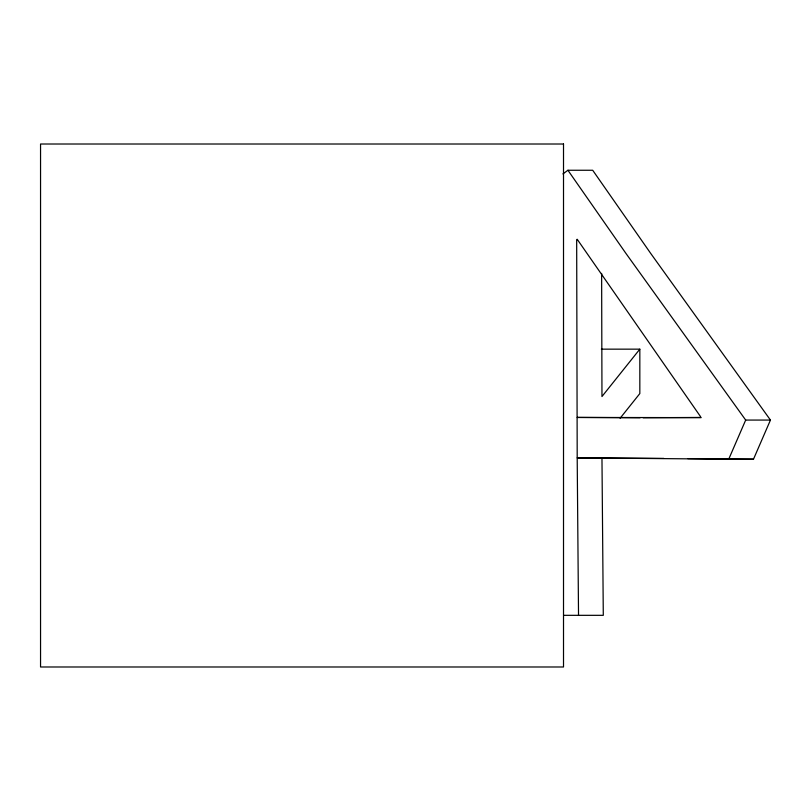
<?xml version="1.0" encoding="UTF-8"?>
<svg xmlns="http://www.w3.org/2000/svg" width="811" height="811" viewBox="0 0 811 811"><rect width="100%" height="100%" fill="white"/><g stroke="black" fill="none" stroke-linecap="round" stroke-linejoin="round"><path stroke-width="1.22" d="M643.164 417.766L700.38 417.442L700.643 416.783L577.199 239.286L576.672 239.61L577.199 457.87L728.724 459.188L745.684 420.068L625.94 253.417L567.923 170.259L562.925 173.919M728.724 459.188L753.5 459.188L770.45 420.068L650.706 253.417L592.699 170.259L567.923 170.259M601.377 349.156L639.828 349.156L601.965 396.528L601.63 273.398M620.111 418.243L639.828 393.568L639.828 349.156M701.201 417.635L577.199 417.442L640.112 417.766M745.684 420.068L770.45 420.068M663.844 458.408L577.199 457.87L578.527 615.326M563.686 615.326L603.293 615.326L601.965 457.87M687.829 458.62L753.5 459.188M563.513 144.013L40.55 144.013L40.55 666.987L563.513 666.987L563.513 144.013"/></g></svg>
